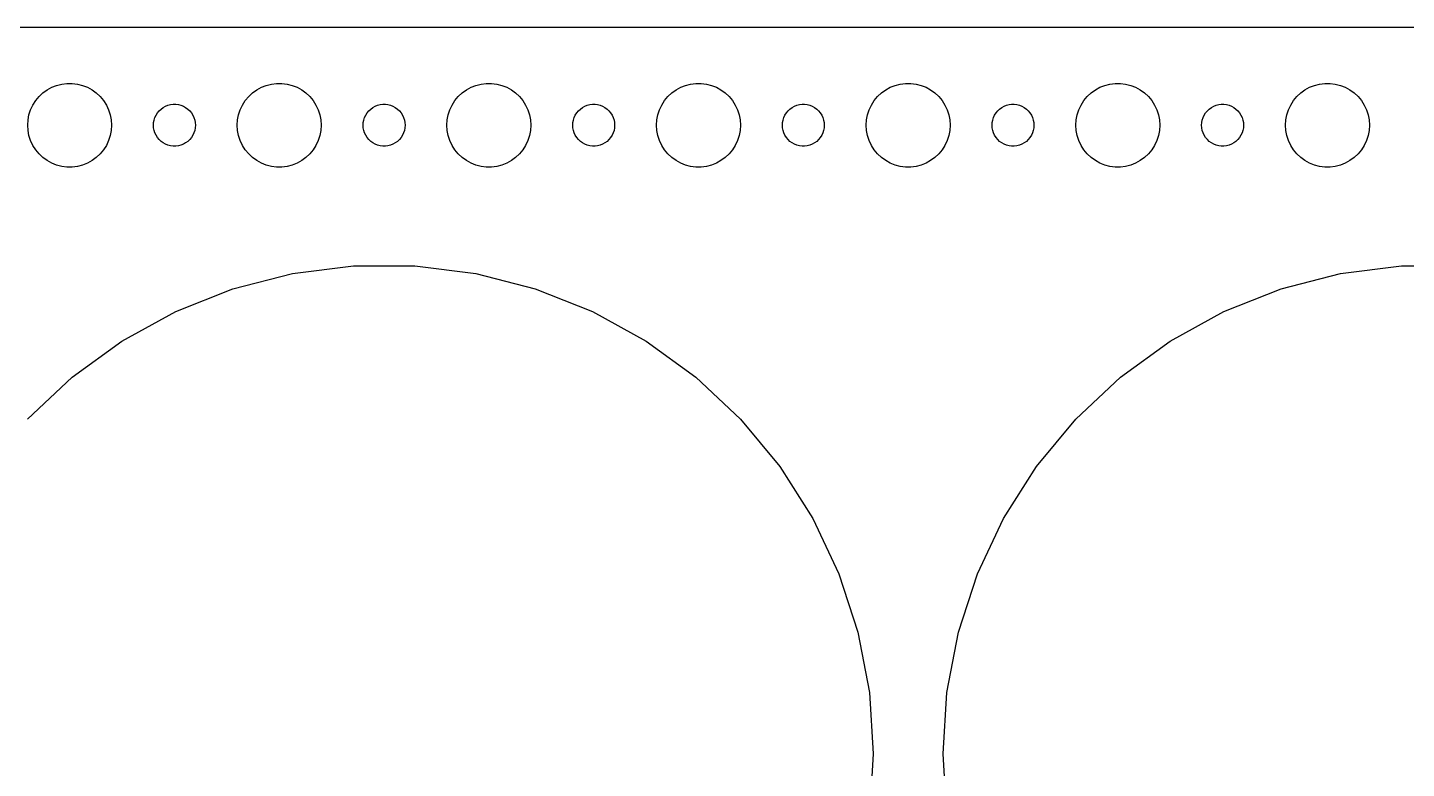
# Model space of a CAD drawing. Header units: metres. Extents: x -194 to 194, y -52 to 52.
# Drawn here: x -100.5 to -1.8, y -1 to 52 of the extents above; entities that cross this region are included whole.
import ezdxf

# ---------------------------------------------------------------- set-up
doc = ezdxf.new("R2010")
doc.units = ezdxf.units.M

msp = doc.modelspace()

# ---------------------------------------------------------------- linework, layer by layer
for p, q in [((189.814, 51.9901), (-189.814, 51.9901)), ((-99.4123, 47.3115), (-99.1075, 47.533)), ((-99.1075, 47.533), (-98.7773, 47.7145)), ((-98.7773, 47.7145), (-98.427, 47.8532)), ((-98.427, 47.8532), (-98.0621, 47.9469)), ((-98.0621, 47.9469), (-97.6884, 47.9941)), ((-97.6884, 47.9941), (-97.3116, 47.9941)), ((-97.3116, 47.9941), (-96.9379, 47.9469)), ((-96.9379, 47.9469), (-96.573, 47.8532)), ((-96.573, 47.8532), (-96.2227, 47.7145)), ((-96.2227, 47.7145), (-95.8925, 47.533)), ((-95.8925, 47.533), (-95.5877, 47.3115)), ((-84.4123, 47.3115), (-84.1075, 47.533)), ((-84.1075, 47.533), (-83.7773, 47.7145)), ((-83.7773, 47.7145), (-83.427, 47.8532)), ((-83.427, 47.8532), (-83.0621, 47.9469)), ((-83.0621, 47.9469), (-82.6884, 47.9941)), ((-82.6884, 47.9941), (-82.3116, 47.9941)), ((-82.3116, 47.9941), (-81.9379, 47.9469)), ((-81.9379, 47.9469), (-81.573, 47.8532)), ((-81.573, 47.8532), (-81.2227, 47.7145)), ((-81.2227, 47.7145), (-80.8925, 47.533)), ((-80.8925, 47.533), (-80.5877, 47.3115)), ((-69.4123, 47.3115), (-69.1075, 47.533)), ((-69.1075, 47.533), (-68.7773, 47.7145)), ((-68.7773, 47.7145), (-68.427, 47.8532)), ((-68.427, 47.8532), (-68.0621, 47.9469)), ((-68.0621, 47.9469), (-67.6884, 47.9941)), ((-67.6884, 47.9941), (-67.3116, 47.9941)), ((-67.3116, 47.9941), (-66.9379, 47.9469)), ((-66.9379, 47.9469), (-66.573, 47.8532)), ((-66.573, 47.8532), (-66.2227, 47.7145)), ((-66.2227, 47.7145), (-65.8925, 47.533)), ((-65.8925, 47.533), (-65.5877, 47.3115)), ((-54.4123, 47.3115), (-54.1075, 47.533)), ((-54.1075, 47.533), (-53.7773, 47.7145)), ((-53.7773, 47.7145), (-53.427, 47.8532)), ((-53.427, 47.8532), (-53.0621, 47.9469)), ((-53.0621, 47.9469), (-52.6884, 47.9941)), ((-52.6884, 47.9941), (-52.3116, 47.9941)), ((-52.3116, 47.9941), (-51.9379, 47.9469)), ((-51.9379, 47.9469), (-51.5729, 47.8532)), ((-51.5729, 47.8532), (-51.2227, 47.7145)), ((-51.2227, 47.7145), (-50.8925, 47.533)), ((-50.8925, 47.533), (-50.5877, 47.3115)), ((-39.4123, 47.3115), (-39.1075, 47.533)), ((-39.1075, 47.533), (-38.7773, 47.7145)), ((-38.7773, 47.7145), (-38.427, 47.8532)), ((-38.427, 47.8532), (-38.0621, 47.9469)), ((-38.0621, 47.9469), (-37.6884, 47.9941)), ((-37.6884, 47.9941), (-37.3116, 47.9941)), ((-37.3116, 47.9941), (-36.9379, 47.9469)), ((-36.9379, 47.9469), (-36.5729, 47.8532)), ((-36.5729, 47.8532), (-36.2227, 47.7145)), ((-36.2227, 47.7145), (-35.8925, 47.533)), ((-35.8925, 47.533), (-35.5877, 47.3115)), ((-24.4123, 47.3115), (-24.1075, 47.533)), ((-24.1075, 47.533), (-23.7773, 47.7145)), ((-23.7773, 47.7145), (-23.427, 47.8532)), ((-23.427, 47.8532), (-23.0621, 47.9469)), ((-23.0621, 47.9469), (-22.6884, 47.9941)), ((-22.6884, 47.9941), (-22.3116, 47.9941)), ((-22.3116, 47.9941), (-21.9379, 47.9469)), ((-21.9379, 47.9469), (-21.5729, 47.8532)), ((-21.5729, 47.8532), (-21.2227, 47.7145)), ((-21.2227, 47.7145), (-20.8925, 47.533)), ((-20.8925, 47.533), (-20.5877, 47.3115)), ((-9.41226, 47.3115), (-9.10747, 47.533)), ((-9.10747, 47.533), (-8.77733, 47.7145)), ((-8.77733, 47.7145), (-8.42705, 47.8532)), ((-8.42705, 47.8532), (-8.06213, 47.9469)), ((-8.06213, 47.9469), (-7.68837, 47.9941)), ((-7.68837, 47.9941), (-7.31161, 47.9941)), ((-7.31161, 47.9941), (-6.93785, 47.9469)), ((-6.93785, 47.9469), (-6.57294, 47.8532)), ((-6.57294, 47.8532), (-6.22266, 47.7145)), ((-6.22266, 47.7145), (-5.89252, 47.533)), ((-5.89252, 47.533), (-5.58772, 47.3115)), ((-100.289, 46.1044), (-100.129, 46.4453)), ((-100.129, 46.4453), (-99.927, 46.7634)), ((-99.927, 46.7634), (-99.6869, 47.0536)), ((-99.6869, 47.0536), (-99.4123, 47.3115)), ((-95.5877, 47.3115), (-95.3131, 47.0536)), ((-95.3131, 47.0536), (-95.073, 46.7634)), ((-95.073, 46.7634), (-94.8711, 46.4453)), ((-94.8711, 46.4453), (-94.7107, 46.1044)), ((-90.6387, 46.3572), (-90.4635, 46.4266)), ((-90.4635, 46.4266), (-90.2811, 46.4734)), ((-90.2811, 46.4734), (-90.0942, 46.497)), ((-90.0942, 46.497), (-89.9058, 46.497)), ((-89.9058, 46.497), (-89.7189, 46.4734)), ((-89.7189, 46.4734), (-89.5365, 46.4266)), ((-89.5365, 46.4266), (-89.3613, 46.3572)), ((-85.2893, 46.1044), (-85.1289, 46.4453)), ((-85.1289, 46.4453), (-84.927, 46.7634)), ((-84.927, 46.7634), (-84.6869, 47.0536)), ((-84.6869, 47.0536), (-84.4123, 47.3115)), ((-80.5877, 47.3115), (-80.3131, 47.0536)), ((-80.3131, 47.0536), (-80.073, 46.7634)), ((-80.073, 46.7634), (-79.8711, 46.4453)), ((-79.8711, 46.4453), (-79.7107, 46.1044)), ((-75.6387, 46.3572), (-75.4635, 46.4266)), ((-75.4635, 46.4266), (-75.2811, 46.4734)), ((-75.2811, 46.4734), (-75.0942, 46.497)), ((-75.0942, 46.497), (-74.9058, 46.497)), ((-74.9058, 46.497), (-74.7189, 46.4734)), ((-74.7189, 46.4734), (-74.5365, 46.4266)), ((-74.5365, 46.4266), (-74.3613, 46.3572)), ((-70.2893, 46.1044), (-70.1289, 46.4453)), ((-70.1289, 46.4453), (-69.927, 46.7634)), ((-69.927, 46.7634), (-69.6869, 47.0536)), ((-69.6869, 47.0536), (-69.4123, 47.3115)), ((-65.5877, 47.3115), (-65.3131, 47.0536)), ((-65.3131, 47.0536), (-65.073, 46.7634)), ((-65.073, 46.7634), (-64.8711, 46.4453)), ((-64.8711, 46.4453), (-64.7107, 46.1044)), ((-60.6387, 46.3572), (-60.4635, 46.4266)), ((-60.4635, 46.4266), (-60.2811, 46.4734)), ((-60.2811, 46.4734), (-60.0942, 46.497)), ((-60.0942, 46.497), (-59.9058, 46.497)), ((-59.9058, 46.497), (-59.7189, 46.4734)), ((-59.7189, 46.4734), (-59.5365, 46.4266)), ((-59.5365, 46.4266), (-59.3613, 46.3572)), ((-55.2893, 46.1044), (-55.1289, 46.4453)), ((-55.1289, 46.4453), (-54.927, 46.7634)), ((-54.927, 46.7634), (-54.6869, 47.0536)), ((-54.6869, 47.0536), (-54.4123, 47.3115)), ((-50.5877, 47.3115), (-50.3131, 47.0536)), ((-50.3131, 47.0536), (-50.0729, 46.7634)), ((-50.0729, 46.7634), (-49.8711, 46.4453)), ((-49.8711, 46.4453), (-49.7107, 46.1044)), ((-45.6387, 46.3572), (-45.4635, 46.4266)), ((-45.4635, 46.4266), (-45.2811, 46.4734)), ((-45.2811, 46.4734), (-45.0942, 46.497)), ((-45.0942, 46.497), (-44.9058, 46.497)), ((-44.9058, 46.497), (-44.7189, 46.4734)), ((-44.7189, 46.4734), (-44.5365, 46.4266)), ((-44.5365, 46.4266), (-44.3613, 46.3572)), ((-40.2893, 46.1044), (-40.1289, 46.4453)), ((-40.1289, 46.4453), (-39.927, 46.7634)), ((-39.927, 46.7634), (-39.6869, 47.0536)), ((-39.6869, 47.0536), (-39.4123, 47.3115)), ((-35.5877, 47.3115), (-35.3131, 47.0536)), ((-35.3131, 47.0536), (-35.0729, 46.7634)), ((-35.0729, 46.7634), (-34.8711, 46.4453)), ((-34.8711, 46.4453), (-34.7107, 46.1044)), ((-30.6387, 46.3572), (-30.4635, 46.4266)), ((-30.4635, 46.4266), (-30.2811, 46.4734)), ((-30.2811, 46.4734), (-30.0942, 46.497)), ((-30.0942, 46.497), (-29.9058, 46.497)), ((-29.9058, 46.497), (-29.7189, 46.4734)), ((-29.7189, 46.4734), (-29.5365, 46.4266)), ((-29.5365, 46.4266), (-29.3613, 46.3572)), ((-25.2893, 46.1044), (-25.1289, 46.4453)), ((-25.1289, 46.4453), (-24.927, 46.7634)), ((-24.927, 46.7634), (-24.6869, 47.0536)), ((-24.6869, 47.0536), (-24.4123, 47.3115)), ((-20.5877, 47.3115), (-20.3131, 47.0536)), ((-20.3131, 47.0536), (-20.0729, 46.7634)), ((-20.0729, 46.7634), (-19.8711, 46.4453)), ((-19.8711, 46.4453), (-19.7107, 46.1044)), ((-15.6387, 46.3572), (-15.4635, 46.4266)), ((-15.4635, 46.4266), (-15.2811, 46.4734)), ((-15.2811, 46.4734), (-15.0942, 46.497)), ((-15.0942, 46.497), (-14.9058, 46.497)), ((-14.9058, 46.497), (-14.7189, 46.4734)), ((-14.7189, 46.4734), (-14.5365, 46.4266)), ((-14.5365, 46.4266), (-14.3613, 46.3572)), ((-10.2893, 46.1044), (-10.1289, 46.4453)), ((-10.1289, 46.4453), (-9.92705, 46.7634)), ((-9.92705, 46.7634), (-9.6869, 47.0536)), ((-9.6869, 47.0536), (-9.41226, 47.3115)), ((-5.58772, 47.3115), (-5.31308, 47.0536)), ((-5.31308, 47.0536), (-5.07294, 46.7634)), ((-5.07294, 46.7634), (-4.87108, 46.4453)), ((-4.87108, 46.4453), (-4.71066, 46.1044)), ((-100.476, 45.376), (-100.406, 45.7461)), ((-100.406, 45.7461), (-100.289, 46.1044)), ((-94.7107, 46.1044), (-94.5943, 45.7461)), ((-94.5943, 45.7461), (-94.5237, 45.376)), ((-91.4529, 45.373), (-91.3947, 45.5522)), ((-91.3947, 45.5522), (-91.3145, 45.7226)), ((-91.3145, 45.7226), (-91.2135, 45.8817)), ((-91.2135, 45.8817), (-91.0934, 46.0268)), ((-91.0934, 46.0268), (-90.9561, 46.1558)), ((-90.9561, 46.1558), (-90.8037, 46.2665)), ((-90.8037, 46.2665), (-90.6387, 46.3572)), ((-89.3613, 46.3572), (-89.1963, 46.2665)), ((-89.1963, 46.2665), (-89.0439, 46.1558)), ((-89.0439, 46.1558), (-88.9065, 46.0268)), ((-88.9065, 46.0268), (-88.7865, 45.8817)), ((-88.7865, 45.8817), (-88.6855, 45.7226)), ((-88.6855, 45.7226), (-88.6053, 45.5522)), ((-88.6053, 45.5522), (-88.5471, 45.373)), ((-85.4763, 45.376), (-85.4057, 45.7461)), ((-85.4057, 45.7461), (-85.2893, 46.1044)), ((-79.7107, 46.1044), (-79.5943, 45.7461)), ((-79.5943, 45.7461), (-79.5237, 45.376)), ((-76.4529, 45.373), (-76.3947, 45.5522)), ((-76.3947, 45.5522), (-76.3145, 45.7226)), ((-76.3145, 45.7226), (-76.2135, 45.8817)), ((-76.2135, 45.8817), (-76.0934, 46.0268)), ((-76.0934, 46.0268), (-75.9561, 46.1558)), ((-75.9561, 46.1558), (-75.8037, 46.2665)), ((-75.8037, 46.2665), (-75.6387, 46.3572)), ((-74.3613, 46.3572), (-74.1963, 46.2665)), ((-74.1963, 46.2665), (-74.0439, 46.1558)), ((-74.0439, 46.1558), (-73.9065, 46.0268)), ((-73.9065, 46.0268), (-73.7865, 45.8817)), ((-73.7865, 45.8817), (-73.6855, 45.7226)), ((-73.6855, 45.7226), (-73.6053, 45.5522)), ((-73.6053, 45.5522), (-73.5471, 45.373)), ((-70.4763, 45.376), (-70.4057, 45.7461)), ((-70.4057, 45.7461), (-70.2893, 46.1044)), ((-64.7107, 46.1044), (-64.5943, 45.7461)), ((-64.5943, 45.7461), (-64.5237, 45.376)), ((-61.4529, 45.373), (-61.3947, 45.5522)), ((-61.3947, 45.5522), (-61.3145, 45.7226)), ((-61.3145, 45.7226), (-61.2135, 45.8817)), ((-61.2135, 45.8817), (-61.0934, 46.0268)), ((-61.0934, 46.0268), (-60.9561, 46.1558)), ((-60.9561, 46.1558), (-60.8037, 46.2665)), ((-60.8037, 46.2665), (-60.6387, 46.3572)), ((-59.3613, 46.3572), (-59.1963, 46.2665)), ((-59.1963, 46.2665), (-59.0439, 46.1558)), ((-59.0439, 46.1558), (-58.9065, 46.0268)), ((-58.9065, 46.0268), (-58.7865, 45.8817)), ((-58.7865, 45.8817), (-58.6855, 45.7226)), ((-58.6855, 45.7226), (-58.6053, 45.5522)), ((-58.6053, 45.5522), (-58.5471, 45.373)), ((-55.4763, 45.376), (-55.4057, 45.7461)), ((-55.4057, 45.7461), (-55.2893, 46.1044)), ((-49.7107, 46.1044), (-49.5942, 45.7461)), ((-49.5942, 45.7461), (-49.5237, 45.376)), ((-46.4529, 45.373), (-46.3947, 45.5522)), ((-46.3947, 45.5522), (-46.3145, 45.7226)), ((-46.3145, 45.7226), (-46.2135, 45.8817)), ((-46.2135, 45.8817), (-46.0934, 46.0268)), ((-46.0934, 46.0268), (-45.9561, 46.1558)), ((-45.9561, 46.1558), (-45.8037, 46.2665)), ((-45.8037, 46.2665), (-45.6387, 46.3572)), ((-44.3613, 46.3572), (-44.1963, 46.2665)), ((-44.1963, 46.2665), (-44.0439, 46.1558)), ((-44.0439, 46.1558), (-43.9065, 46.0268)), ((-43.9065, 46.0268), (-43.7865, 45.8817)), ((-43.7865, 45.8817), (-43.6855, 45.7226)), ((-43.6855, 45.7226), (-43.6053, 45.5522)), ((-43.6053, 45.5522), (-43.5471, 45.373)), ((-40.4763, 45.376), (-40.4057, 45.7461)), ((-40.4057, 45.7461), (-40.2893, 46.1044)), ((-34.7107, 46.1044), (-34.5942, 45.7461)), ((-34.5942, 45.7461), (-34.5237, 45.376)), ((-31.4529, 45.373), (-31.3947, 45.5522)), ((-31.3947, 45.5522), (-31.3145, 45.7226)), ((-31.3145, 45.7226), (-31.2135, 45.8817)), ((-31.2135, 45.8817), (-31.0934, 46.0268)), ((-31.0934, 46.0268), (-30.9561, 46.1558)), ((-30.9561, 46.1558), (-30.8037, 46.2665)), ((-30.8037, 46.2665), (-30.6387, 46.3572)), ((-29.3613, 46.3572), (-29.1963, 46.2665)), ((-29.1963, 46.2665), (-29.0439, 46.1558)), ((-29.0439, 46.1558), (-28.9065, 46.0268)), ((-28.9065, 46.0268), (-28.7865, 45.8817)), ((-28.7865, 45.8817), (-28.6855, 45.7226)), ((-28.6855, 45.7226), (-28.6053, 45.5522)), ((-28.6053, 45.5522), (-28.5471, 45.373)), ((-25.4763, 45.376), (-25.4057, 45.7461)), ((-25.4057, 45.7461), (-25.2893, 46.1044)), ((-19.7107, 46.1044), (-19.5942, 45.7461)), ((-19.5942, 45.7461), (-19.5237, 45.376)), ((-16.4529, 45.373), (-16.3947, 45.5522)), ((-16.3947, 45.5522), (-16.3145, 45.7226)), ((-16.3145, 45.7226), (-16.2135, 45.8817)), ((-16.2135, 45.8817), (-16.0934, 46.0268)), ((-16.0934, 46.0268), (-15.9561, 46.1558)), ((-15.9561, 46.1558), (-15.8037, 46.2665)), ((-15.8037, 46.2665), (-15.6387, 46.3572)), ((-14.3613, 46.3572), (-14.1963, 46.2665)), ((-14.1963, 46.2665), (-14.0439, 46.1558)), ((-14.0439, 46.1558), (-13.9065, 46.0268)), ((-13.9065, 46.0268), (-13.7865, 45.8817)), ((-13.7865, 45.8817), (-13.6855, 45.7226)), ((-13.6855, 45.7226), (-13.6053, 45.5522)), ((-13.6053, 45.5522), (-13.5471, 45.373)), ((-10.4763, 45.376), (-10.4057, 45.7461)), ((-10.4057, 45.7461), (-10.2893, 46.1044)), ((-4.71066, 46.1044), (-4.59424, 45.7461)), ((-4.59424, 45.7461), (-4.52365, 45.376)), ((-100.5, 45), (-100.476, 45.376)), ((-100.476, 44.624), (-100.5, 45)), ((-100.406, 44.2539), (-100.476, 44.624)), ((-94.5237, 44.624), (-94.5943, 44.2539)), ((-94.5237, 45.376), (-94.5, 45)), ((-94.5, 45), (-94.5237, 44.624)), ((-91.5, 45), (-91.4882, 45.188)), ((-91.4882, 44.812), (-91.5, 45)), ((-91.4882, 45.188), (-91.4529, 45.373)), ((-91.4529, 44.627), (-91.4882, 44.812)), ((-91.3947, 44.4478), (-91.4529, 44.627)), ((-91.3145, 44.2774), (-91.3947, 44.4478)), ((-88.6053, 44.4478), (-88.6855, 44.2774)), ((-88.5471, 44.627), (-88.6053, 44.4478)), ((-88.5471, 45.373), (-88.5118, 45.188)), ((-88.5118, 44.812), (-88.5471, 44.627)), ((-88.5118, 45.188), (-88.5, 45)), ((-88.5, 45), (-88.5118, 44.812)), ((-85.5, 45), (-85.4763, 45.376)), ((-85.4763, 44.624), (-85.5, 45)), ((-85.4057, 44.2539), (-85.4763, 44.624)), ((-79.5237, 44.624), (-79.5943, 44.2539)), ((-79.5237, 45.376), (-79.5, 45)), ((-79.5, 45), (-79.5237, 44.624)), ((-76.5, 45), (-76.4882, 45.188)), ((-76.4882, 44.812), (-76.5, 45)), ((-76.4882, 45.188), (-76.4529, 45.373)), ((-76.4529, 44.627), (-76.4882, 44.812)), ((-76.3947, 44.4478), (-76.4529, 44.627)), ((-76.3145, 44.2774), (-76.3947, 44.4478)), ((-73.6053, 44.4478), (-73.6855, 44.2774)), ((-73.5471, 44.627), (-73.6053, 44.4478)), ((-73.5471, 45.373), (-73.5118, 45.188)), ((-73.5118, 44.812), (-73.5471, 44.627)), ((-73.5118, 45.188), (-73.5, 45)), ((-73.5, 45), (-73.5118, 44.812)), ((-70.5, 45), (-70.4763, 45.376)), ((-70.4763, 44.624), (-70.5, 45)), ((-70.4057, 44.2539), (-70.4763, 44.624)), ((-64.5237, 44.624), (-64.5943, 44.2539)), ((-64.5237, 45.376), (-64.5, 45)), ((-64.5, 45), (-64.5237, 44.624)), ((-61.5, 45), (-61.4882, 45.188)), ((-61.4882, 44.812), (-61.5, 45)), ((-61.4882, 45.188), (-61.4529, 45.373)), ((-61.4529, 44.627), (-61.4882, 44.812)), ((-61.3947, 44.4478), (-61.4529, 44.627)), ((-61.3145, 44.2774), (-61.3947, 44.4478)), ((-58.6053, 44.4478), (-58.6855, 44.2774)), ((-58.5471, 44.627), (-58.6053, 44.4478)), ((-58.5471, 45.373), (-58.5118, 45.188)), ((-58.5118, 44.812), (-58.5471, 44.627)), ((-58.5118, 45.188), (-58.5, 45)), ((-58.5, 45), (-58.5118, 44.812)), ((-55.5, 45), (-55.4763, 45.376)), ((-55.4763, 44.624), (-55.5, 45)), ((-55.4057, 44.2539), (-55.4763, 44.624)), ((-49.5237, 44.624), (-49.5942, 44.2539)), ((-49.5237, 45.376), (-49.5, 45)), ((-49.5, 45), (-49.5237, 44.624)), ((-46.5, 45), (-46.4882, 45.188)), ((-46.4882, 44.812), (-46.5, 45)), ((-46.4882, 45.188), (-46.4529, 45.373)), ((-46.4529, 44.627), (-46.4882, 44.812)), ((-46.3947, 44.4478), (-46.4529, 44.627)), ((-46.3145, 44.2774), (-46.3947, 44.4478)), ((-43.6053, 44.4478), (-43.6855, 44.2774)), ((-43.5471, 44.627), (-43.6053, 44.4478)), ((-43.5471, 45.373), (-43.5118, 45.188)), ((-43.5118, 44.812), (-43.5471, 44.627)), ((-43.5118, 45.188), (-43.5, 45)), ((-43.5, 45), (-43.5118, 44.812)), ((-40.5, 45), (-40.4763, 45.376)), ((-40.4763, 44.624), (-40.5, 45)), ((-40.4057, 44.2539), (-40.4763, 44.624)), ((-34.5237, 44.624), (-34.5942, 44.2539)), ((-34.5237, 45.376), (-34.5, 45)), ((-34.5, 45), (-34.5237, 44.624)), ((-31.5, 45), (-31.4882, 45.188)), ((-31.4882, 44.812), (-31.5, 45)), ((-31.4882, 45.188), (-31.4529, 45.373)), ((-31.4529, 44.627), (-31.4882, 44.812)), ((-31.3947, 44.4478), (-31.4529, 44.627)), ((-31.3145, 44.2774), (-31.3947, 44.4478)), ((-28.6053, 44.4478), (-28.6855, 44.2774)), ((-28.5471, 44.627), (-28.6053, 44.4478)), ((-28.5471, 45.373), (-28.5118, 45.188)), ((-28.5118, 44.812), (-28.5471, 44.627)), ((-28.5118, 45.188), (-28.5, 45)), ((-28.5, 45), (-28.5118, 44.812)), ((-25.5, 45), (-25.4763, 45.376)), ((-25.4763, 44.624), (-25.5, 45)), ((-25.4057, 44.2539), (-25.4763, 44.624)), ((-19.5237, 44.624), (-19.5942, 44.2539)), ((-19.5237, 45.376), (-19.5, 45)), ((-19.5, 45), (-19.5237, 44.624)), ((-16.5, 45), (-16.4882, 45.188)), ((-16.4882, 44.812), (-16.5, 45)), ((-16.4882, 45.188), (-16.4529, 45.373)), ((-16.4529, 44.627), (-16.4882, 44.812)), ((-16.3947, 44.4478), (-16.4529, 44.627)), ((-16.3145, 44.2774), (-16.3947, 44.4478)), ((-13.6053, 44.4478), (-13.6855, 44.2774)), ((-13.5471, 44.627), (-13.6053, 44.4478)), ((-13.5471, 45.373), (-13.5118, 45.188)), ((-13.5118, 44.812), (-13.5471, 44.627)), ((-13.5118, 45.188), (-13.5, 45)), ((-13.5, 45), (-13.5118, 44.812)), ((-10.5, 45), (-10.4763, 45.376)), ((-10.4763, 44.624), (-10.5, 45)), ((-10.4057, 44.2539), (-10.4763, 44.624)), ((-4.52365, 44.624), (-4.59424, 44.2539)), ((-4.52365, 45.376), (-4.5, 45)), ((-4.5, 45), (-4.52365, 44.624)), ((-100.289, 43.8956), (-100.406, 44.2539)), ((-100.129, 43.5547), (-100.289, 43.8956)), ((-99.927, 43.2366), (-100.129, 43.5547)), ((-94.8711, 43.5547), (-95.073, 43.2366)), ((-94.7107, 43.8956), (-94.8711, 43.5547)), ((-94.5943, 44.2539), (-94.7107, 43.8956)), ((-91.2135, 44.1183), (-91.3145, 44.2774)), ((-91.0934, 43.9732), (-91.2135, 44.1183)), ((-90.9561, 43.8442), (-91.0934, 43.9732)), ((-90.8037, 43.7335), (-90.9561, 43.8442)), ((-90.6387, 43.6428), (-90.8037, 43.7335)), ((-90.4635, 43.5734), (-90.6387, 43.6428)), ((-90.2811, 43.5266), (-90.4635, 43.5734)), ((-90.0942, 43.503), (-90.2811, 43.5266)), ((-89.9058, 43.503), (-90.0942, 43.503)), ((-89.7189, 43.5266), (-89.9058, 43.503)), ((-89.5365, 43.5734), (-89.7189, 43.5266)), ((-89.3613, 43.6428), (-89.5365, 43.5734)), ((-89.1963, 43.7335), (-89.3613, 43.6428)), ((-89.0439, 43.8442), (-89.1963, 43.7335)), ((-88.9065, 43.9732), (-89.0439, 43.8442)), ((-88.7865, 44.1183), (-88.9065, 43.9732)), ((-88.6855, 44.2774), (-88.7865, 44.1183)), ((-85.2893, 43.8956), (-85.4057, 44.2539)), ((-85.1289, 43.5547), (-85.2893, 43.8956)), ((-84.927, 43.2366), (-85.1289, 43.5547)), ((-79.8711, 43.5547), (-80.073, 43.2366)), ((-79.7107, 43.8956), (-79.8711, 43.5547)), ((-79.5943, 44.2539), (-79.7107, 43.8956)), ((-76.2135, 44.1183), (-76.3145, 44.2774)), ((-76.0934, 43.9732), (-76.2135, 44.1183)), ((-75.9561, 43.8442), (-76.0934, 43.9732)), ((-75.8037, 43.7335), (-75.9561, 43.8442)), ((-75.6387, 43.6428), (-75.8037, 43.7335)), ((-75.4635, 43.5734), (-75.6387, 43.6428)), ((-75.2811, 43.5266), (-75.4635, 43.5734)), ((-75.0942, 43.503), (-75.2811, 43.5266)), ((-74.9058, 43.503), (-75.0942, 43.503)), ((-74.7189, 43.5266), (-74.9058, 43.503)), ((-74.5365, 43.5734), (-74.7189, 43.5266)), ((-74.3613, 43.6428), (-74.5365, 43.5734)), ((-74.1963, 43.7335), (-74.3613, 43.6428)), ((-74.0439, 43.8442), (-74.1963, 43.7335)), ((-73.9065, 43.9732), (-74.0439, 43.8442)), ((-73.7865, 44.1183), (-73.9065, 43.9732)), ((-73.6855, 44.2774), (-73.7865, 44.1183)), ((-70.2893, 43.8956), (-70.4057, 44.2539)), ((-70.1289, 43.5547), (-70.2893, 43.8956)), ((-69.927, 43.2366), (-70.1289, 43.5547)), ((-64.8711, 43.5547), (-65.073, 43.2366)), ((-64.7107, 43.8956), (-64.8711, 43.5547)), ((-64.5943, 44.2539), (-64.7107, 43.8956)), ((-61.2135, 44.1183), (-61.3145, 44.2774)), ((-61.0934, 43.9732), (-61.2135, 44.1183)), ((-60.9561, 43.8442), (-61.0934, 43.9732)), ((-60.8037, 43.7335), (-60.9561, 43.8442)), ((-60.6387, 43.6428), (-60.8037, 43.7335)), ((-60.4635, 43.5734), (-60.6387, 43.6428)), ((-60.2811, 43.5266), (-60.4635, 43.5734)), ((-60.0942, 43.503), (-60.2811, 43.5266)), ((-59.9058, 43.503), (-60.0942, 43.503)), ((-59.7189, 43.5266), (-59.9058, 43.503)), ((-59.5365, 43.5734), (-59.7189, 43.5266)), ((-59.3613, 43.6428), (-59.5365, 43.5734)), ((-59.1963, 43.7335), (-59.3613, 43.6428)), ((-59.0439, 43.8442), (-59.1963, 43.7335)), ((-58.9065, 43.9732), (-59.0439, 43.8442)), ((-58.7865, 44.1183), (-58.9065, 43.9732)), ((-58.6855, 44.2774), (-58.7865, 44.1183)), ((-55.2893, 43.8956), (-55.4057, 44.2539)), ((-55.1289, 43.5547), (-55.2893, 43.8956)), ((-54.927, 43.2366), (-55.1289, 43.5547)), ((-49.8711, 43.5547), (-50.0729, 43.2366)), ((-49.7107, 43.8956), (-49.8711, 43.5547)), ((-49.5942, 44.2539), (-49.7107, 43.8956)), ((-46.2135, 44.1183), (-46.3145, 44.2774)), ((-46.0934, 43.9732), (-46.2135, 44.1183)), ((-45.9561, 43.8442), (-46.0934, 43.9732)), ((-45.8037, 43.7335), (-45.9561, 43.8442)), ((-45.6387, 43.6428), (-45.8037, 43.7335)), ((-45.4635, 43.5734), (-45.6387, 43.6428)), ((-45.2811, 43.5266), (-45.4635, 43.5734)), ((-45.0942, 43.503), (-45.2811, 43.5266)), ((-44.9058, 43.503), (-45.0942, 43.503)), ((-44.7189, 43.5266), (-44.9058, 43.503)), ((-44.5365, 43.5734), (-44.7189, 43.5266)), ((-44.3613, 43.6428), (-44.5365, 43.5734)), ((-44.1963, 43.7335), (-44.3613, 43.6428)), ((-44.0439, 43.8442), (-44.1963, 43.7335)), ((-43.9065, 43.9732), (-44.0439, 43.8442)), ((-43.7865, 44.1183), (-43.9065, 43.9732)), ((-43.6855, 44.2774), (-43.7865, 44.1183)), ((-40.2893, 43.8956), (-40.4057, 44.2539)), ((-40.1289, 43.5547), (-40.2893, 43.8956)), ((-39.927, 43.2366), (-40.1289, 43.5547)), ((-34.8711, 43.5547), (-35.0729, 43.2366)), ((-34.7107, 43.8956), (-34.8711, 43.5547)), ((-34.5942, 44.2539), (-34.7107, 43.8956)), ((-31.2135, 44.1183), (-31.3145, 44.2774)), ((-31.0934, 43.9732), (-31.2135, 44.1183)), ((-30.9561, 43.8442), (-31.0934, 43.9732)), ((-30.8037, 43.7335), (-30.9561, 43.8442)), ((-30.6387, 43.6428), (-30.8037, 43.7335)), ((-30.4635, 43.5734), (-30.6387, 43.6428)), ((-30.2811, 43.5266), (-30.4635, 43.5734)), ((-30.0942, 43.503), (-30.2811, 43.5266)), ((-29.9058, 43.503), (-30.0942, 43.503)), ((-29.7189, 43.5266), (-29.9058, 43.503)), ((-29.5365, 43.5734), (-29.7189, 43.5266)), ((-29.3613, 43.6428), (-29.5365, 43.5734)), ((-29.1963, 43.7335), (-29.3613, 43.6428)), ((-29.0439, 43.8442), (-29.1963, 43.7335)), ((-28.9065, 43.9732), (-29.0439, 43.8442)), ((-28.7865, 44.1183), (-28.9065, 43.9732)), ((-28.6855, 44.2774), (-28.7865, 44.1183)), ((-25.2893, 43.8956), (-25.4057, 44.2539)), ((-25.1289, 43.5547), (-25.2893, 43.8956)), ((-24.927, 43.2366), (-25.1289, 43.5547)), ((-19.8711, 43.5547), (-20.0729, 43.2366)), ((-19.7107, 43.8956), (-19.8711, 43.5547)), ((-19.5942, 44.2539), (-19.7107, 43.8956)), ((-16.2135, 44.1183), (-16.3145, 44.2774)), ((-16.0934, 43.9732), (-16.2135, 44.1183)), ((-15.9561, 43.8442), (-16.0934, 43.9732)), ((-15.8037, 43.7335), (-15.9561, 43.8442)), ((-15.6387, 43.6428), (-15.8037, 43.7335)), ((-15.4635, 43.5734), (-15.6387, 43.6428)), ((-15.2811, 43.5266), (-15.4635, 43.5734)), ((-15.0942, 43.503), (-15.2811, 43.5266)), ((-14.9058, 43.503), (-15.0942, 43.503)), ((-14.7189, 43.5266), (-14.9058, 43.503)), ((-14.5365, 43.5734), (-14.7189, 43.5266)), ((-14.3613, 43.6428), (-14.5365, 43.5734)), ((-14.1963, 43.7335), (-14.3613, 43.6428)), ((-14.0439, 43.8442), (-14.1963, 43.7335)), ((-13.9065, 43.9732), (-14.0439, 43.8442)), ((-13.7865, 44.1183), (-13.9065, 43.9732)), ((-13.6855, 44.2774), (-13.7865, 44.1183)), ((-10.2893, 43.8956), (-10.4057, 44.2539)), ((-10.1289, 43.5547), (-10.2893, 43.8956)), ((-9.92705, 43.2366), (-10.1289, 43.5547)), ((-4.87108, 43.5547), (-5.07294, 43.2366)), ((-4.71066, 43.8956), (-4.87108, 43.5547)), ((-4.59424, 44.2539), (-4.71066, 43.8956)), ((-99.6869, 42.9464), (-99.927, 43.2366)), ((-99.4123, 42.6885), (-99.6869, 42.9464)), ((-99.1075, 42.467), (-99.4123, 42.6885)), ((-98.7773, 42.2855), (-99.1075, 42.467)), ((-95.8925, 42.467), (-96.2227, 42.2855)), ((-95.5877, 42.6885), (-95.8925, 42.467)), ((-95.3131, 42.9464), (-95.5877, 42.6885)), ((-95.073, 43.2366), (-95.3131, 42.9464)), ((-84.6869, 42.9464), (-84.927, 43.2366)), ((-84.4123, 42.6885), (-84.6869, 42.9464)), ((-84.1075, 42.467), (-84.4123, 42.6885)), ((-83.7773, 42.2855), (-84.1075, 42.467)), ((-80.8925, 42.467), (-81.2227, 42.2855)), ((-80.5877, 42.6885), (-80.8925, 42.467)), ((-80.3131, 42.9464), (-80.5877, 42.6885)), ((-80.073, 43.2366), (-80.3131, 42.9464)), ((-69.6869, 42.9464), (-69.927, 43.2366)), ((-69.4123, 42.6885), (-69.6869, 42.9464)), ((-69.1075, 42.467), (-69.4123, 42.6885)), ((-68.7773, 42.2855), (-69.1075, 42.467)), ((-65.8925, 42.467), (-66.2227, 42.2855)), ((-65.5877, 42.6885), (-65.8925, 42.467)), ((-65.3131, 42.9464), (-65.5877, 42.6885)), ((-65.073, 43.2366), (-65.3131, 42.9464)), ((-54.6869, 42.9464), (-54.927, 43.2366)), ((-54.4123, 42.6885), (-54.6869, 42.9464)), ((-54.1075, 42.467), (-54.4123, 42.6885)), ((-53.7773, 42.2855), (-54.1075, 42.467)), ((-50.8925, 42.467), (-51.2227, 42.2855)), ((-50.5877, 42.6885), (-50.8925, 42.467)), ((-50.3131, 42.9464), (-50.5877, 42.6885)), ((-50.0729, 43.2366), (-50.3131, 42.9464)), ((-39.6869, 42.9464), (-39.927, 43.2366)), ((-39.4123, 42.6885), (-39.6869, 42.9464)), ((-39.1075, 42.467), (-39.4123, 42.6885)), ((-38.7773, 42.2855), (-39.1075, 42.467)), ((-35.8925, 42.467), (-36.2227, 42.2855)), ((-35.5877, 42.6885), (-35.8925, 42.467)), ((-35.3131, 42.9464), (-35.5877, 42.6885)), ((-35.0729, 43.2366), (-35.3131, 42.9464)), ((-24.6869, 42.9464), (-24.927, 43.2366)), ((-24.4123, 42.6885), (-24.6869, 42.9464)), ((-24.1075, 42.467), (-24.4123, 42.6885)), ((-23.7773, 42.2855), (-24.1075, 42.467)), ((-20.8925, 42.467), (-21.2227, 42.2855)), ((-20.5877, 42.6885), (-20.8925, 42.467)), ((-20.3131, 42.9464), (-20.5877, 42.6885)), ((-20.0729, 43.2366), (-20.3131, 42.9464)), ((-9.6869, 42.9464), (-9.92705, 43.2366)), ((-9.41226, 42.6885), (-9.6869, 42.9464)), ((-9.10747, 42.467), (-9.41226, 42.6885)), ((-8.77733, 42.2855), (-9.10747, 42.467)), ((-5.89252, 42.467), (-6.22266, 42.2855)), ((-5.58772, 42.6885), (-5.89252, 42.467)), ((-5.31308, 42.9464), (-5.58772, 42.6885)), ((-5.07294, 43.2366), (-5.31308, 42.9464)), ((-98.427, 42.1468), (-98.7773, 42.2855)), ((-98.0621, 42.0531), (-98.427, 42.1468)), ((-97.6884, 42.0059), (-98.0621, 42.0531)), ((-97.3116, 42.0059), (-97.6884, 42.0059)), ((-96.9379, 42.0531), (-97.3116, 42.0059)), ((-96.573, 42.1468), (-96.9379, 42.0531)), ((-96.2227, 42.2855), (-96.573, 42.1468)), ((-83.427, 42.1468), (-83.7773, 42.2855)), ((-83.0621, 42.0531), (-83.427, 42.1468)), ((-82.6884, 42.0059), (-83.0621, 42.0531)), ((-82.3116, 42.0059), (-82.6884, 42.0059)), ((-81.9379, 42.0531), (-82.3116, 42.0059)), ((-81.573, 42.1468), (-81.9379, 42.0531)), ((-81.2227, 42.2855), (-81.573, 42.1468)), ((-68.427, 42.1468), (-68.7773, 42.2855)), ((-68.0621, 42.0531), (-68.427, 42.1468)), ((-67.6884, 42.0059), (-68.0621, 42.0531)), ((-67.3116, 42.0059), (-67.6884, 42.0059)), ((-66.9379, 42.0531), (-67.3116, 42.0059)), ((-66.573, 42.1468), (-66.9379, 42.0531)), ((-66.2227, 42.2855), (-66.573, 42.1468)), ((-53.427, 42.1468), (-53.7773, 42.2855)), ((-53.0621, 42.0531), (-53.427, 42.1468)), ((-52.6884, 42.0059), (-53.0621, 42.0531)), ((-52.3116, 42.0059), (-52.6884, 42.0059)), ((-51.9379, 42.0531), (-52.3116, 42.0059)), ((-51.5729, 42.1468), (-51.9379, 42.0531)), ((-51.2227, 42.2855), (-51.5729, 42.1468)), ((-38.427, 42.1468), (-38.7773, 42.2855)), ((-38.0621, 42.0531), (-38.427, 42.1468)), ((-37.6884, 42.0059), (-38.0621, 42.0531)), ((-37.3116, 42.0059), (-37.6884, 42.0059)), ((-36.9379, 42.0531), (-37.3116, 42.0059)), ((-36.5729, 42.1468), (-36.9379, 42.0531)), ((-36.2227, 42.2855), (-36.5729, 42.1468)), ((-23.427, 42.1468), (-23.7773, 42.2855)), ((-23.0621, 42.0531), (-23.427, 42.1468)), ((-22.6884, 42.0059), (-23.0621, 42.0531)), ((-22.3116, 42.0059), (-22.6884, 42.0059)), ((-21.9379, 42.0531), (-22.3116, 42.0059)), ((-21.5729, 42.1468), (-21.9379, 42.0531)), ((-21.2227, 42.2855), (-21.5729, 42.1468)), ((-8.42705, 42.1468), (-8.77733, 42.2855)), ((-8.06213, 42.0531), (-8.42705, 42.1468)), ((-7.68837, 42.0059), (-8.06213, 42.0531)), ((-7.31161, 42.0059), (-7.68837, 42.0059)), ((-6.93785, 42.0531), (-7.31161, 42.0059)), ((-6.57294, 42.1468), (-6.93785, 42.0531)), ((-6.22266, 42.2855), (-6.57294, 42.1468)), ((-81.5583, 34.3801), (-77.1977, 34.9309)), ((-77.1977, 34.9309), (-72.8023, 34.9309)), ((-72.8023, 34.9309), (-68.4417, 34.3801)), ((-6.55833, 34.3801), (-2.19766, 34.9309)), ((-2.19766, 34.9309), (2.19766, 34.9309)), ((-85.8156, 33.287), (-81.5583, 34.3801)), ((-68.4417, 34.3801), (-64.1844, 33.287)), ((-10.8156, 33.287), (-6.55833, 34.3801)), ((-89.9023, 31.6689), (-85.8156, 33.287)), ((-64.1844, 33.287), (-60.0977, 31.6689)), ((-14.9023, 31.6689), (-10.8156, 33.287)), ((-93.7539, 29.5515), (-89.9023, 31.6689)), ((-60.0977, 31.6689), (-56.2461, 29.5515)), ((-18.7539, 29.5515), (-14.9023, 31.6689)), ((-97.3098, 26.968), (-93.7539, 29.5515)), ((-56.2461, 29.5515), (-52.6902, 26.968)), ((-22.3098, 26.968), (-18.7539, 29.5515)), ((-100.514, 23.9591), (-97.3098, 26.968)), ((-52.6902, 26.968), (-49.4861, 23.9591)), ((-25.5139, 23.9591), (-22.3098, 26.968)), ((-49.4861, 23.9591), (-46.6844, 20.5725)), ((-28.3156, 20.5725), (-25.5139, 23.9591)), ((-46.6844, 20.5725), (-44.3293, 16.8614)), ((-30.6707, 16.8614), (-28.3156, 20.5725)), ((-44.3293, 16.8614), (-42.4578, 12.8844)), ((-32.5422, 12.8844), (-30.6707, 16.8614)), ((-42.4578, 12.8844), (-41.0996, 8.70413)), ((-33.9004, 8.70413), (-32.5422, 12.8844)), ((-41.0996, 8.70413), (-40.276, 4.38666)), ((-34.724, 4.38666), (-33.9004, 8.70413)), ((-40.276, 4.38666), (-40, 0)), ((-35, 0), (-34.724, 4.38666)), ((-40, 0), (-40.276, -4.38666)), ((-34.724, -4.38666), (-35, 0))]:
    msp.add_line(p, q)

doc.saveas('drawing.dxf')
